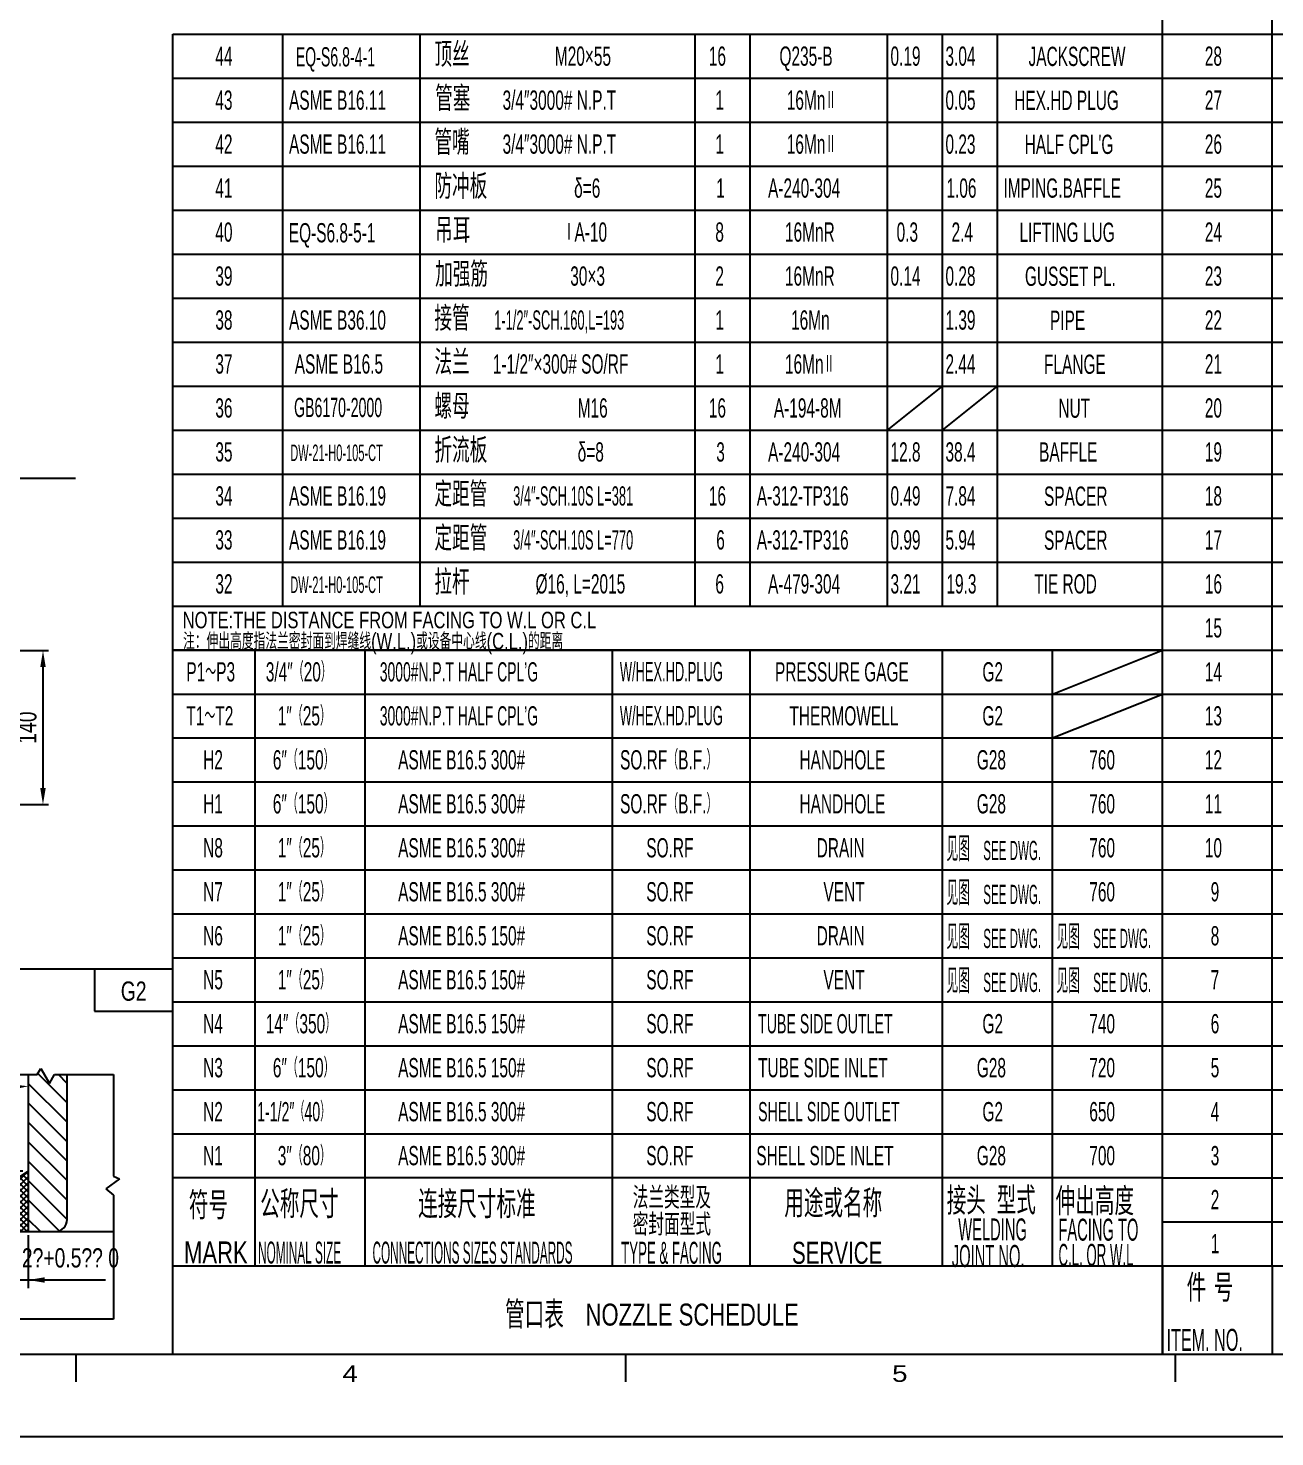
# Model space of a CAD drawing. Extents: x 0 to 840, y 0 to 594.
# Drawn here: x 318.3 to 545.1, y 0 to 256.2 of the extents above; entities that cross this region are included whole.
import ezdxf
from ezdxf.enums import TextEntityAlignment as Align

# ---------------------------------------------------------------- set-up
doc = ezdxf.new("R2010")
doc.units = 0
doc.header["$LTSCALE"] = 8
doc.layers.get('0').update_dxf_attribs({"color": 2, "linetype": 'CONTINUOUS'})
doc.layers.get('DEFPOINTS').update_dxf_attribs({"linetype": 'CONTINUOUS'})
for name, color, linetype in [('D', 7, 'CONTINUOUS'), ('OT', 1, 'CONTINUOUS'), ('TEXT', 7, 'CONTINUOUS'), ('X4600A1$0$BORDER', 7, 'CONTINUOUS')]:
    doc.layers.add(name, color=color, linetype=linetype)
doc.styles.get("Standard").update_dxf_attribs({"font": 'JDECSTD', "width": 0.75, "bigfont": 'HZDX'})
doc.styles.add('X4600A1$0$STANDARD', font='AUCAD', dxfattribs={"width": 0.8})
doc.dimstyles.new('STANDARD$0', dxfattribs={"dimscale": 0, "dimtxt": 3.5, "dimasz": 3, "dimexe": 1, "dimexo": 0.5, "dimgap": 1, "dimtad": 1, "dimdsep": 46, "dimtxsty": 'Standard', "dimcen": 0, "dimclrd": 7, "dimclre": 7, "dimclrt": 7, "dimadec": 0, "dimazin": 0, "dimtfac": 0.714286, "dimtmove": 0, "dimatfit": 3, "dimfxl": 0, "dimtolj": 1, "dimarcsym": 0})

# ---------------------------------------------------------------- blocks, each defined once
blk = doc.blocks.new('节点图')
at = {"layer": 'OT'}
blk.add_line((55.07, 85.12), (344.65, 85.12), dxfattribs=at)
blk = doc.blocks.new('*X18')
at = {"color": 0}
for p, q in [((158.97, 200.34), (164.61, 205.98)), ((159.5, 199.81), (164.7, 205)), ((164.7, 204.41), (163.72, 205.39)), ((164.7, 205.47), (164.36, 205.81)), ((158.44, 200.87), (161.42, 203.85)), ((164.7, 198.05), (159.91, 202.84)), ((160.03, 199.28), (164.7, 203.94)), ((164.7, 199.11), (160.54, 203.26)), ((160.56, 198.75), (164.7, 202.88)), ((164.7, 200.17), (161.18, 203.69)), ((164.7, 201.23), (161.82, 204.11)), ((164.7, 202.29), (162.45, 204.54)), ((164.7, 203.35), (163.09, 204.96)), ((157.91, 201.4), (158.23, 201.72)), ((164.49, 195.07), (158, 201.56)), ((164.7, 195.93), (158.64, 201.99)), ((164.7, 196.99), (159.27, 202.41)), ((161.09, 198.22), (164.7, 201.82)), ((161.62, 197.69), (164.7, 200.76)), ((162.16, 197.16), (164.7, 199.7)), ((162.19, 196.13), (164.7, 198.64)), ((162.19, 195.07), (164.7, 197.58)), ((163.43, 195.07), (162.19, 196.32)), ((162.37, 195.07), (162.19, 195.26)), ((163.25, 195.07), (164.7, 196.52)), ((164.31, 195.07), (164.7, 195.46))]:
    blk.add_line(p, q, dxfattribs=at)
blk = doc.blocks.new('G2')
for p, q in [((-14.27, 0), (-14.27, -7.69)), ((-14.27, -7.69), (0, -7.69)), ((-28.12, -19.24), (-24.7, -19.24)), ((-24.7, -19.24), (-24.01, -18.1)), ((-19.22, -24.37), (-24.56, -19.02)), ((-24.01, -18.1), (-22.41, -20.84)), ((-22.41, -20.84), (-21.5, -19.24)), ((-21.5, -19.24), (-17.85, -19.24)), ((-19.22, -20.83), (-20.81, -19.24)), ((-17.85, -19.24), (-10.82, -19.24)), ((-10.82, -19.24), (-10.82, -37.73)), ((-19.22, -27.9), (-26.3, -20.82)), ((-19.22, -31.44), (-26.3, -24.36)), ((-33.85, -40.68), (-46.37, -28.16)), ((-19.22, -34.97), (-26.3, -27.89)), ((-55.07, -33.82), (-55.07, -30.82)), ((-19.22, -38.51), (-26.3, -31.43)), ((-19.22, -42.04), (-26.3, -34.96)), ((-27.3, -36.82), (-56.57, -36.82)), ((-55.07, -36.82), (-55.07, -47.38)), ((-9.68, -38.19), (-12.19, -40.01)), ((-10.82, -37.73), (-9.68, -38.19)), ((-61.41, -39.1), (-61.41, -42.53)), ((-38.52, -47.77), (-38.52, -39.72)), ((-19.22, -45.58), (-26.3, -38.5)), ((-12.19, -40.01), (-10.82, -41.15)), ((-60.27, -43.21), (-63.01, -44.81)), ((-60.27, -43.21), (-63.01, -44.81)), ((-60.27, -43.21), (-63.01, -44.81)), ((-61.41, -46.83), (-55.96, -41.38)), ((-61.41, -42.53), (-60.27, -43.21)), ((-61.41, -42.53), (-60.27, -43.21)), ((-61.41, -42.53), (-60.27, -43.21)), ((-60.93, -42.81), (-59.5, -41.38)), ((-58.82, -47.77), (-52.43, -41.38)), ((-34.15, -41.38), (-56.57, -41.38)), ((-55.28, -47.77), (-48.89, -41.38)), ((-51.75, -47.77), (-45.36, -41.38)), ((-48.21, -47.77), (-41.82, -41.38)), ((-44.68, -47.77), (-38.29, -41.38)), ((-41.14, -47.77), (-34.75, -41.38)), ((-37.61, -47.77), (-32.18, -42.35)), ((-20.68, -47.66), (-26.3, -42.03)), ((-10.82, -41.15), (-10.82, -63.7)), ((-63.01, -44.81), (-61.41, -45.72)), ((-63.01, -44.81), (-61.41, -45.72)), ((-63.01, -44.81), (-61.41, -45.72)), ((-61.41, -45.72), (-61.41, -63.7)), ((-61.41, -45.72), (-61.41, -47.77)), ((-61.41, -45.72), (-61.41, -47.77)), ((-29.81, -45.72), (-40.02, -45.72)), ((-34.07, -47.77), (-30.41, -44.12)), ((-30.53, -47.77), (-28.89, -46.05)), ((-24.09, -47.77), (-26.3, -45.57)), ((-29.81, -47.77), (-40.02, -47.77)), ((-28.81, -48.41), (-28.81, -58.09)), ((-26.3, -48.41), (-26.3, -58.09)), ((-38.52, -50.77), (-38.52, -60.85)), ((-31.81, -56.59), (-34.77, -56.59)), ((-28.81, -56.59), (-21.32, -56.59)), ((-23.3, -56.59), (-12.26, -56.59)), ((-41.37, -63.7), (-61.41, -63.7)), ((-40.46, -62.56), (-41.37, -63.7)), ((-38.17, -65.3), (-40.46, -62.56)), ((-37.26, -63.7), (-38.17, -65.3)), ((-10.82, -63.7), (-37.26, -63.7))]:
    blk.add_line(p, q)
blk.add_arc((-26.3, -48.23), 26.89, 96.3956, 128.6044)
for points in [[(-29.32, -21.01), (-29.26, -22.01), (-26.3, -21.34)], [(-42.74, -27.59), (-43.41, -26.85), (-45.31, -29.22)], [(-55.57, -33.82), (-54.57, -33.82), (-55.07, -36.82)], [(-55.57, -44.38), (-54.57, -44.38), (-55.07, -41.38)], [(-39.02, -42.72), (-38.02, -42.72), (-38.52, -45.72)], [(-39.02, -50.77), (-38.02, -50.77), (-38.52, -47.77)], [(-31.81, -56.09), (-31.81, -57.09), (-28.81, -56.59)], [(-23.3, -56.09), (-23.3, -57.09), (-26.3, -56.59)]]:
    blk.add_solid(points)
at = {"layer": 'OT'}
for p, q in [((-26.3, -19.24), (-26.3, -47.77)), ((-19.22, -45.6), (-19.22, -19.24)), ((-33.15, -41.38), (-26.3, -36.81)), ((-61.41, -41.38), (-33.15, -41.38)), ((-33.15, -41.38), (-61.41, -41.38)), ((-33.15, -41.38), (-61.41, -41.38)), ((-28.81, -45.72), (-33.15, -41.38)), ((-28.81, -45.72), (-33.15, -41.38)), ((-28.81, -45.72), (-33.15, -41.38)), ((-28.81, -45.72), (-28.81, -47.77)), ((-61.41, -47.77), (-10.82, -47.77)), ((-61.41, -47.77), (-28.81, -47.77)), ((-61.41, -47.77), (-28.81, -47.77))]:
    blk.add_line(p, q, dxfattribs=at)
blk.add_arc((-21.4, -45.6), 2.18, 273.7613, 0.1717, dxfattribs=at)
blk.add_blockref('*X18', (-190.99, -242.85))
at = {"width": 0.75}
for s, p in [('G2', (-7.13, -4.04)), ('50%%d%%1285%%d', (-42.59, -21.39)), ('2%%3+0.5%%5%%4 0', (-18.63, -52.56))]:
    blk.add_text(s, height=3.5, dxfattribs=at).set_placement(p, align=Align.MIDDLE)
blk.add_text('无补强圈接管', height=4, dxfattribs=at).set_placement((-69.75, -7.09))
for s, p in [('6', (-57.71, -39.24)), ('1%%1280.5', (-42.02, -54.73))]:
    blk.add_text(s, height=3.5, rotation=90, dxfattribs=at).set_placement(p, align=Align.MIDDLE)
blk = doc.blocks.new('*D129')
at = {"layer": 'DEFPOINTS', "color": 0}
for p in [(310.43, 143.01), (310.43, 115.01), (321.03, 115.01)]:
    blk.add_point(p, dxfattribs=at)
at = {"layer": 'TEXT', "color": 7, "lineweight": -2}
for p, q in [((310.93, 143.01), (322.03, 143.01)), ((321.03, 140.01), (321.03, 118.01)), ((310.93, 115.01), (322.03, 115.01))]:
    blk.add_line(p, q, dxfattribs=at)
at = {"layer": 'TEXT', "color": 7}
for points in [[(320.53, 140.01), (321.53, 140.01), (321.03, 143.01)], [(320.53, 118.01), (321.53, 118.01), (321.03, 115.01)]]:
    blk.add_solid(points, dxfattribs=at)
at = {"layer": 'TEXT', "color": 7, "insert": (318.11, 129.01), "char_height": 3.5, "attachment_point": 5, "rotation": 90}
blk.add_mtext('\\A1;140', dxfattribs=at)

msp = doc.modelspace()

# ---------------------------------------------------------------- linework, layer by layer
msp.add_line((840, 0), (0, 0))
at = {"layer": 'D'}
for p, q in [((344.653, 255.117), (524.653, 255.117)), ((524.653, 255.117), (704.653, 255.117)), ((344.653, 247.117), (524.653, 247.117)), ((524.653, 247.117), (704.653, 247.117)), ((344.653, 239.117), (524.653, 239.117)), ((524.653, 239.117), (704.653, 239.117)), ((344.653, 231.117), (524.653, 231.117)), ((524.653, 231.117), (704.653, 231.117)), ((344.653, 223.117), (524.653, 223.117)), ((524.653, 223.117), (704.653, 223.117)), ((344.653, 215.117), (524.653, 215.117)), ((524.653, 215.117), (704.653, 215.117)), ((344.653, 207.117), (524.653, 207.117)), ((524.653, 207.117), (704.653, 207.117)), ((344.653, 199.117), (524.653, 199.117)), ((524.653, 199.117), (704.653, 199.117)), ((344.653, 191.117), (524.653, 191.117)), ((524.653, 191.117), (704.653, 191.117)), ((344.653, 183.117), (524.653, 183.117)), ((524.653, 183.117), (704.653, 183.117)), ((344.653, 175.117), (524.653, 175.117)), ((524.653, 175.117), (704.653, 175.117)), ((344.653, 167.117), (524.653, 167.117)), ((524.653, 167.117), (704.653, 167.117)), ((344.653, 159.117), (524.653, 159.117)), ((524.653, 159.117), (704.653, 159.117)), ((344.653, 151.117), (524.653, 151.117)), ((524.653, 151.117), (704.653, 151.117)), ((344.653, 143.117), (524.653, 143.117)), ((524.653, 143.117), (344.653, 143.117)), ((524.653, 143.117), (704.653, 143.117)), ((344.653, 135.117), (524.653, 135.117)), ((524.653, 135.117), (704.653, 135.117)), ((344.653, 127.117), (524.653, 127.117)), ((344.653, 127.117), (524.653, 127.117)), ((524.653, 127.117), (704.653, 127.117)), ((344.653, 119.117), (524.653, 119.117)), ((524.653, 119.117), (704.653, 119.117)), ((344.653, 111.117), (524.653, 111.117)), ((524.653, 111.117), (704.653, 111.117)), ((344.653, 103.117), (524.653, 103.117)), ((524.653, 103.117), (704.653, 103.117)), ((344.653, 95.117), (524.653, 95.117)), ((524.653, 95.117), (704.653, 95.117)), ((344.653, 87.117), (524.653, 87.117)), ((524.653, 87.117), (704.653, 87.117)), ((344.653, 79.117), (524.653, 79.117)), ((524.653, 79.117), (704.653, 79.117)), ((344.653, 71.117), (524.653, 71.117)), ((524.653, 71.117), (704.653, 71.117)), ((344.653, 63.117), (524.653, 63.117)), ((524.653, 63.117), (704.653, 63.117)), ((344.653, 55.117), (524.653, 55.117)), ((524.653, 55.117), (704.653, 55.117)), ((524.653, 47.117), (704.653, 47.117)), ((524.653, 39.117), (704.653, 39.117))]:
    msp.add_line(p, q, dxfattribs=at)
at = {"layer": 'OT'}
for p, q in [((524.653, 15.117), (524.653, 279.117)), ((544.653, 31.117), (544.653, 279.117)), ((344.653, 151.117), (344.653, 255.117)), ((364.653, 151.117), (364.653, 255.117)), ((389.653, 151.117), (389.653, 255.117)), ((439.653, 151.117), (439.653, 255.117)), ((449.653, 151.117), (449.653, 255.117)), ((474.653, 151.117), (474.653, 255.117)), ((484.653, 151.117), (484.653, 255.117)), ((494.653, 151.117), (494.653, 255.117)), ((284.839, 174.363), (326.974, 174.363)), ((344.653, 15.117), (344.653, 151.117)), ((359.653, 47.117), (359.653, 143.117)), ((379.653, 47.117), (379.653, 143.117)), ((424.653, 47.117), (424.653, 143.117)), ((449.653, 47.117), (449.653, 143.117)), ((484.653, 47.117), (484.653, 143.117)), ((504.653, 47.117), (504.653, 143.117)), ((524.653, 47.117), (344.653, 47.117)), ((359.653, 31.117), (359.653, 47.117)), ((379.653, 31.117), (379.653, 47.117)), ((424.653, 31.117), (424.653, 47.117)), ((449.653, 31.117), (449.653, 47.117)), ((484.653, 31.117), (484.653, 47.117)), ((504.653, 31.117), (504.653, 47.117)), ((344.653, 31.117), (524.75, 31.117)), ((524.653, 31.117), (704.653, 31.117)), ((524.653, 31.117), (524.653, 15.117)), ((524.653, 31.117), (524.653, 15.117)), ((544.653, 31.117), (544.653, 15.117)), ((825, 15), (29, 15))]:
    msp.add_line(p, q, dxfattribs=at)
at = {"layer": 'TEXT'}
for p, q in [((474.653, 183.117), (484.653, 191.117)), ((484.653, 183.117), (494.653, 191.117)), ((504.653, 135.117), (524.653, 143.117)), ((504.653, 127.117), (524.653, 135.117))]:
    msp.add_line(p, q, dxfattribs=at)
at = {"layer": 'X4600A1$0$BORDER', "color": 3}
for p, q in [((327, 15), (327, 10)), ((427, 15), (427, 10)), ((527, 15), (527, 10))]:
    msp.add_line(p, q, dxfattribs=at)

# ---------------------------------------------------------------- block references
at = {"layer": 'TEXT'}
for name, p in [('节点图', (0, 0)), ('G2', (344.653, 85.117))]:
    msp.add_blockref(name, p, dxfattribs=at)

# ---------------------------------------------------------------- texts
at = {"color": 7}
for s, height, width, p in [('顶丝', 4.5, 0.75, (392.234, 249.187)), ('44', 3.5, 0.6, (352.385, 249.399)), ('EQ-S6.8-4-1', 3.5, 0.55, (367.006, 249.274)), ('M20×55', 3.5, 0.6, (414.142, 249.399)), ('16', 3.5, 0.6, (442.155, 249.399)), ('Q235-B', 3.5, 0.6, (455.002, 249.399)), ('0.19', 3.5, 0.6, (475.203, 249.399)), ('3.04', 3.5, 0.6, (485.203, 249.399)), ('JACKSCREW', 3.5, 0.6, (500.317, 249.356)), ('28', 3.5, 0.6, (532.385, 249.399)), ('管塞', 4.5, 0.75, (392.372, 241.187)), ('43', 3.5, 0.6, (352.385, 241.399)), ('ASME B16.11', 3.5, 0.6, (365.789, 241.399)), ('3/4″3000# N.P.T', 3.5, 0.6, (404.636, 241.399)), ('1', 3.5, 0.6, (443.339, 241.399)), ('16MnⅡ', 3.5, 0.6, (456.328, 241.399)), ('0.05', 3.5, 0.6, (485.203, 241.399)), ('HEX.HD PLUG', 3.5, 0.6, (497.712, 241.356)), ('27', 3.5, 0.6, (532.385, 241.399)), ('42', 3.5, 0.6, (352.385, 233.399)), ('ASME B16.11', 3.5, 0.6, (365.789, 233.399)), ('管嘴', 4.5, 0.75, (392.234, 233.187)), ('3/4″3000# N.P.T', 3.5, 0.6, (404.636, 233.399)), ('1', 3.5, 0.6, (443.339, 233.399)), ('16MnⅡ', 3.5, 0.6, (456.328, 233.399)), ('0.23', 3.5, 0.6, (485.203, 233.399)), ("HALF CPL'G", 3.5, 0.6, (499.602, 233.356)), ('26', 3.5, 0.6, (532.385, 233.399)), ('41', 3.5, 0.6, (352.385, 225.399)), ('防冲板', 4.5, 0.75, (392.234, 225.187)), ('δ=6', 3.5, 0.6, (417.652, 225.399)), ('1', 3.5, 0.6, (443.507, 225.399)), ('A-240-304', 3.5, 0.6, (452.929, 225.399)), ('1.06', 3.5, 0.6, (485.38, 225.399)), ('IMPING.BAFFLE', 3.5, 0.6, (495.743, 225.399)), ('25', 3.5, 0.6, (532.385, 225.399)), ('40', 3.5, 0.6, (352.385, 217.399)), ('EQ-S6.8-5-1', 3.5, 0.6, (365.745, 217.274)), ('吊耳', 4.5, 0.75, (392.372, 217.187)), ('ⅠA-10', 3.5, 0.6, (415.724, 217.399)), ('8', 3.5, 0.6, (443.339, 217.399)), ('16MnR', 3.5, 0.6, (456.004, 217.399)), ('0.3', 3.5, 0.6, (476.312, 217.399)), ('2.4', 3.5, 0.6, (486.312, 217.399)), ('LIFTING LUG', 3.5, 0.6, (498.663, 217.356)), ('24', 3.5, 0.6, (532.385, 217.399)), ('39', 3.5, 0.6, (352.385, 209.399)), ('加强筋', 4.5, 0.75, (392.372, 209.187)), ('30×3', 3.5, 0.6, (416.946, 209.399)), ('2', 3.5, 0.6, (443.339, 209.399)), ('16MnR', 3.5, 0.6, (456.004, 209.399)), ('0.14', 3.5, 0.6, (475.203, 209.399)), ('0.28', 3.5, 0.6, (485.203, 209.399)), ('GUSSET PL.', 3.5, 0.6, (499.661, 209.356)), ('23', 3.5, 0.6, (532.385, 209.399)), ('接管', 4.5, 0.75, (392.234, 201.187)), ('1-1/2″-SCH.160,L=193', 3.5, 0.5, (403.118, 201.399)), ('38', 3.5, 0.6, (352.385, 201.399)), ('ASME B36.10', 3.5, 0.6, (365.789, 201.399)), ('1', 3.5, 0.6, (443.339, 201.399)), ('16Mn', 3.5, 0.6, (457.114, 201.399)), ('1.39', 3.5, 0.6, (485.203, 201.399)), ('PIPE', 3.5, 0.6, (504.218, 201.356)), ('22', 3.5, 0.6, (532.385, 201.399)), ('法兰', 4.5, 0.75, (392.234, 193.187)), ('37', 3.5, 0.6, (352.385, 193.399)), ('ASME B16.5', 3.5, 0.6, (366.824, 193.399)), ('1-1/2″×300# SO/RF', 3.5, 0.6, (402.872, 193.399)), ('1', 3.5, 0.6, (443.339, 193.399)), ('16MnⅡ', 3.5, 0.6, (456.009, 193.399)), ('2.44', 3.5, 0.6, (485.203, 193.399)), ('FLANGE', 3.5, 0.6, (503.129, 193.356)), ('21', 3.5, 0.6, (532.385, 193.399)), ('螺母', 4.5, 0.75, (392.234, 185.187)), ('36', 3.5, 0.6, (352.385, 185.399)), ('GB6170-2000', 3.5, 0.55, (366.702, 185.495)), ('M16', 3.5, 0.6, (418.295, 185.399)), ('16', 3.5, 0.6, (442.155, 185.399)), ('A-194-8M', 3.5, 0.6, (453.98, 185.399)), ('NUT', 3.5, 0.6, (505.75, 185.356)), ('20', 3.5, 0.6, (532.385, 185.399)), ('折流板 ', 4.5, 0.75, (392.234, 177.187)), ('35', 3.5, 0.6, (352.385, 177.399)), ('DW-21-H0-105-CT', 3, 0.5, (366.015, 177.495)), ('δ=8', 3.5, 0.6, (418.296, 177.399)), ('3', 3.5, 0.6, (443.507, 177.399)), ('A-240-304', 3.5, 0.6, (452.929, 177.399)), ('12.8', 3.5, 0.6, (475.203, 177.399)), ('38.4', 3.5, 0.6, (485.203, 177.399)), ('BAFFLE', 3.5, 0.6, (502.231, 177.399)), ('19', 3.5, 0.6, (532.385, 177.399)), ('34', 3.5, 0.6, (352.385, 169.399)), ('ASME B16.19', 3.5, 0.6, (365.789, 169.399)), ('定距管', 4.5, 0.75, (392.234, 169.187)), ('3/4″-SCH.10S L=381', 3.5, 0.5, (406.559, 169.399)), ('16', 3.5, 0.6, (442.155, 169.399)), ('A-312-TP316', 3.5, 0.6, (450.882, 169.399)), ('0.49', 3.5, 0.6, (475.203, 169.399)), ('7.84', 3.5, 0.6, (485.203, 169.399)), ('SPACER', 3.5, 0.6, (503.129, 169.356)), ('18', 3.5, 0.6, (532.385, 169.399)), ('33', 3.5, 0.6, (352.385, 161.399)), ('ASME B16.19', 3.5, 0.6, (365.789, 161.399)), ('定距管', 4.5, 0.75, (392.234, 161.187)), ('3/4″-SCH.10S L=770', 3.5, 0.5, (406.559, 161.399)), ('6', 3.5, 0.6, (443.507, 161.399)), ('A-312-TP316', 3.5, 0.6, (450.882, 161.399)), ('0.99', 3.5, 0.6, (475.203, 161.399)), ('5.94', 3.5, 0.6, (485.203, 161.399)), ('SPACER', 3.5, 0.6, (503.129, 161.356)), ('17', 3.5, 0.6, (532.385, 161.399)), ('32', 3.5, 0.6, (352.385, 153.399)), ('DW-21-H0-105-CT', 3, 0.5, (366.015, 153.495)), ('拉杆', 4.5, 0.75, (392.234, 153.187)), ('%%C16, L=2015', 3.5, 0.6, (410.635, 153.399)), ('6', 3.5, 0.6, (443.339, 153.399)), ('A-479-304', 3.5, 0.6, (452.929, 153.399)), ('3.21', 3.5, 0.6, (475.203, 153.399)), ('19.3', 3.5, 0.6, (485.38, 153.399)), ('TIE ROD', 3.5, 0.6, (501.349, 153.399)), ('16', 3.5, 0.6, (532.385, 153.399)), ('15', 3.5, 0.6, (532.385, 145.399)), ('P1～P3', 3.5, 0.6, (347.113, 137.399)), ('3/4″（20）', 3.5, 0.6, (361.566, 137.399)), ('3000#N.P.T HALF CPL’G', 3.5, 0.54, (382.305, 137.399)), ('W/HEX.HD.PLUG', 3.5, 0.5, (425.973, 137.447)), ('PRESSURE GAGE', 3.5, 0.6, (454.193, 137.399)), ('G2', 3.5, 0.6, (491.925, 137.399)), ('14', 3.5, 0.6, (532.385, 137.399)), ('1″（25）', 3.5, 0.6, (363.741, 129.399)), ('T1～T2', 3.5, 0.6, (347.113, 129.399)), ('3000#N.P.T HALF CPL’G', 3.5, 0.54, (382.305, 129.399)), ('W/HEX.HD.PLUG', 3.5, 0.5, (425.973, 129.447)), ('THERMOWELL', 3.5, 0.6, (456.819, 129.399)), ('G2', 3.5, 0.6, (491.925, 129.399)), ('13', 3.5, 0.6, (532.385, 129.399)), ('H2', 3.5, 0.6, (350.17, 121.399)), ('6″（150）', 3.5, 0.6, (362.847, 121.399)), ('ASME B16.5 300# ', 3.5, 0.6, (385.64, 121.399)), ('SO.RF（B.F.）', 3.5, 0.6, (426.006, 121.399)), ('HANDHOLE', 3.5, 0.6, (458.649, 121.399)), ('G28', 3.5, 0.6, (490.9, 121.399)), ('760', 3.5, 0.6, (511.369, 121.399)), ('12', 3.5, 0.6, (532.385, 121.399)), ('H1', 3.5, 0.6, (350.17, 113.399)), ('6″（150）', 3.5, 0.6, (362.847, 113.399)), ('ASME B16.5 300# ', 3.5, 0.6, (385.64, 113.399)), ('SO.RF（B.F.）', 3.5, 0.6, (426.006, 113.399)), ('HANDHOLE', 3.5, 0.6, (458.649, 113.399)), ('G28', 3.5, 0.6, (490.9, 113.399)), ('760', 3.5, 0.6, (511.369, 113.399)), ('11', 3.5, 0.6, (532.385, 113.399)), ('N8', 3.5, 0.6, (350.17, 105.399)), ('1″（25）', 3.5, 0.6, (363.741, 105.399)), ('ASME B16.5 300# ', 3.5, 0.6, (385.64, 105.399)), ('SO.RF', 3.5, 0.6, (430.779, 105.399)), ('DRAIN', 3.5, 0.6, (461.776, 105.399)), ('见图', 4.5, 0.5, (485.393, 104.698)), ('SEE DWG.', 3.5, 0.45, (492.078, 104.91)), ('760', 3.5, 0.6, (511.369, 105.399)), ('10', 3.5, 0.6, (532.385, 105.399)), ('N7', 3.5, 0.6, (350.17, 97.399)), ('1″（25）', 3.5, 0.6, (363.741, 97.399)), ('ASME B16.5 300# ', 3.5, 0.6, (385.64, 97.399)), ('SO.RF', 3.5, 0.6, (430.779, 97.399)), ('VENT', 3.5, 0.6, (463.006, 97.399)), ('见图', 4.5, 0.5, (485.393, 96.698)), ('SEE DWG.', 3.5, 0.45, (492.078, 96.91)), ('760', 3.5, 0.6, (511.369, 97.399)), ('9', 3.5, 0.6, (533.449, 97.399)), ('N6', 3.5, 0.6, (350.17, 89.399)), ('1″（25）', 3.5, 0.6, (363.741, 89.399)), ('ASME B16.5 150# ', 3.5, 0.6, (385.64, 89.399)), ('SO.RF', 3.5, 0.6, (430.779, 89.399)), ('DRAIN', 3.5, 0.6, (461.776, 89.399)), ('见图', 4.5, 0.5, (485.393, 88.698)), ('SEE DWG.', 3.5, 0.45, (492.078, 88.91)), ('见图', 4.5, 0.5, (505.393, 88.698)), ('SEE DWG.', 3.5, 0.45, (512.078, 88.91)), ('8', 3.5, 0.6, (533.449, 89.399)), ('N5', 3.5, 0.6, (350.17, 81.399)), ('1″（25）', 3.5, 0.6, (363.741, 81.399)), ('ASME B16.5 150# ', 3.5, 0.6, (385.64, 81.399)), ('SO.RF', 3.5, 0.6, (430.779, 81.399)), ('VENT', 3.5, 0.6, (463.006, 81.399)), ('见图', 4.5, 0.5, (485.393, 80.698)), ('见图', 4.5, 0.5, (505.393, 80.698)), ('7', 3.5, 0.6, (533.449, 81.399)), ('SEE DWG.', 3.5, 0.45, (492.078, 80.91)), ('SEE DWG.', 3.5, 0.45, (512.078, 80.91)), ('N4', 3.5, 0.6, (350.17, 73.399)), ('14″（350）', 3.5, 0.6, (361.566, 73.399)), ('ASME B16.5 150# ', 3.5, 0.6, (385.64, 73.399)), ('SO.RF', 3.5, 0.6, (430.779, 73.399)), ('TUBE SIDE OUTLET', 3.5, 0.55, (451.119, 73.399)), ('G2', 3.5, 0.6, (491.925, 73.399)), ('740', 3.5, 0.6, (511.369, 73.399)), ('6', 3.5, 0.6, (533.449, 73.399)), ('6″（150）', 3.5, 0.6, (362.847, 65.399)), ('N3', 3.5, 0.6, (350.17, 65.399)), ('ASME B16.5 150# ', 3.5, 0.6, (385.64, 65.399)), ('SO.RF', 3.5, 0.6, (430.779, 65.399)), ('TUBE SIDE INLET', 3.5, 0.6, (451.119, 65.399)), ('G28', 3.5, 0.6, (490.9, 65.399)), ('720', 3.5, 0.6, (511.369, 65.399)), ('5', 3.5, 0.6, (533.449, 65.399)), ('N2', 3.5, 0.6, (350.17, 57.399)), ('1-1/2″（40）', 3.5, 0.55, (359.988, 57.399)), ('ASME B16.5 300# ', 3.5, 0.6, (385.64, 57.399)), ('SO.RF', 3.5, 0.6, (430.779, 57.399)), ('SHELL SIDE OUTLET', 3.5, 0.55, (451.119, 57.399)), ('G2', 3.5, 0.6, (491.925, 57.399)), ('650', 3.5, 0.6, (511.369, 57.399)), ('4', 3.5, 0.6, (533.449, 57.399)), ('N1', 3.5, 0.6, (350.17, 49.399)), ('3″（80）', 3.5, 0.6, (363.741, 49.399)), ('ASME B16.5 300# ', 3.5, 0.6, (385.64, 49.399)), ('SO.RF', 3.5, 0.6, (430.779, 49.399)), ('SHELL SIDE INLET', 3.5, 0.6, (450.792, 49.399)), ('G28', 3.5, 0.6, (490.9, 49.399)), ('700', 3.5, 0.6, (511.369, 49.399)), ('3', 3.5, 0.6, (533.449, 49.399)), ('2', 3.5, 0.6, (533.449, 41.399)), ('1', 3.5, 0.6, (533.449, 33.399))]:
    msp.add_text(s, height=height, dxfattribs=dict(at, width=width)).set_placement(p)
at = {"layer": 'D'}
for s, height, width, p in [('NOTE:THE DISTANCE FROM FACING TO W.L OR C.L', 3, 0.75, (346.439, 147.074)), ('注：伸出高度指法兰密封面到焊缝线(W.L.)或设备中心线(C.L.)的距离', 3, 0.75, (346.519, 143.23)), ('符号 ', 5, 0.75, (347.567, 39.554)), ('公称尺寸  ', 5, 0.75, (360.545, 39.779)), ('连接尺寸标准   ', 5, 0.75, (389.272, 39.766)), ('法兰类型及  ', 4, 0.75, (428.306, 41.487)), ('用途或名称  ', 5, 0.75, (455.887, 39.915)), ('接头', 5, 0.75, (485.427, 40.4)), ('型式', 5, 0.75, (494.514, 40.449)), ('伸出高度  ', 5, 0.75, (505.256, 40.304)), ('密封面型式  ', 4, 0.75, (428.306, 36.61)), ('WELDING', 4, 0.5, (487.533, 35.724)), ('FACING TO', 4, 0.5, (505.741, 35.678)), ('MARK', 4, 0.75, (346.686, 31.539)), ('NOMINAL SIZE', 4, 0.4, (360.163, 31.519)), ('CONNECTIONS SIZES STANDARDS', 4, 0.4, (380.982, 31.51)), ('TYPE & FACING', 4, 0.45, (426.21, 31.482)), ('SERVICE ', 4, 0.7, (457.282, 31.474)), ('JOINT NO.', 4, 0.5, (486.359, 30.9)), ('C.L. OR W.L', 4, 0.45, (505.763, 31.095)), ('件 号 ', 5, 0.75, (529.069, 24.564)), ('ITEM. NO.', 4, 0.55, (525.411, 15.642))]:
    msp.add_text(s, height=height, dxfattribs=dict(at, width=width)).set_placement(p)
at = {"layer": 'D', "color": 7, "width": 0.75}
for s, height, p in [('管口表 ', 5, (405.089, 19.693)), ('NOZZLE SCHEDULE', 4, (419.726, 20.236))]:
    msp.add_text(s, height=height, dxfattribs=at).set_placement(p)
at = {"layer": 'X4600A1$0$BORDER', "color": 3, "style": 'X4600A1$0$STANDARD', "oblique": 0.00002, "width": 1.16}
for s, p, p2 in [('4', (375.5, 10), (378.306, 10)), ('5', (475.5, 10), (478.306, 10))]:
    msp.add_text(s, height=3, dxfattribs=at).set_placement(p, p2, align=Align.FIT)

# ---------------------------------------------------------------- dimensions: what is measured, and where the dimension line sits
at = {"layer": 'TEXT'}
dim = msp.add_linear_dim(base=(321.027, 115.011), p1=(310.429, 143.011), p2=(310.429, 115.011), angle=90, text='140', dimstyle='STANDARD$0', override={"dimscale": 1}, dxfattribs=at)
dim.commit()
dim.dimension.update_dxf_attribs({"geometry": '*D129', "text_midpoint": (318.111, 129.011)})

doc.saveas('drawing.dxf')
